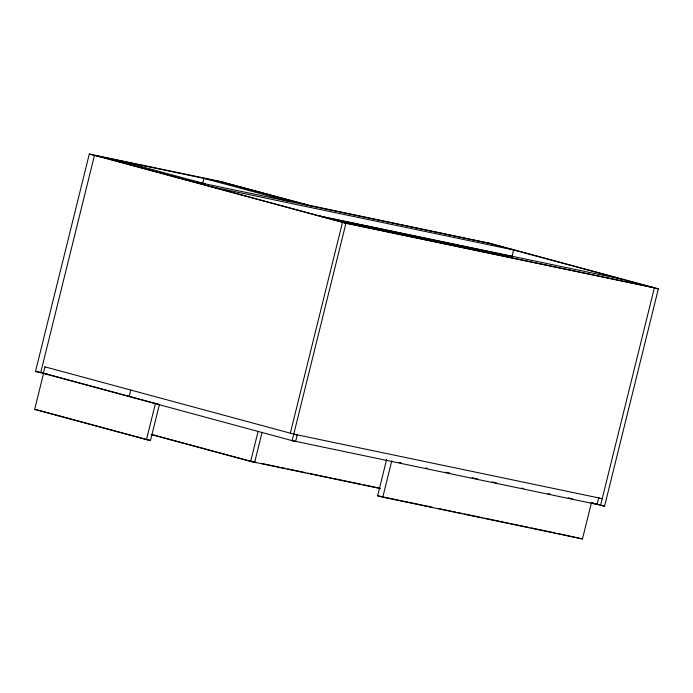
<?xml version="1.0" encoding="UTF-8"?>
<svg xmlns="http://www.w3.org/2000/svg" width="693" height="693" viewBox="0 0 693 693"><rect width="100%" height="100%" fill="white"/><g stroke="black" fill="none" stroke-linecap="round" stroke-linejoin="round"><path stroke-width="1.04" d="M48.025 374.35L35.508 371.413L89.302 154.054L218.858 181.159L310.473 205.882M40.653 372.808L94.447 155.449L224.004 182.554M34.65 409.424L43.616 373.198L155.44 403.43L146.474 439.657L34.65 409.424L38.661 410.265M129.123 396.561L130.743 390.038M202.59 183.948L203.967 178.361L289.769 201.55M146.474 439.657L150.485 440.497L159.451 404.27M151.369 434.615L250.658 461.451L258.082 431.436M262.093 432.276L254.66 462.292L151.195 434.32M290.324 433.186L342.507 222.34L652.468 287.396L345.937 223.267L95.114 155.466M345.937 223.267L292.143 440.635L597.123 504.435L598.735 497.912M591.432 502.72L582.466 538.946L382.787 497.176L377.642 495.781L386.607 459.554M382.787 497.176L391.753 460.949M600.554 505.362L654.339 287.993L658.35 288.834L604.556 506.202L591.19 502.832M219.43 181.315L307.805 204.955L303.803 204.123M305.327 204.496L491.458 243.745M185.585 179.756L491.9 243.841L658.35 288.834M211.33 186.72L513.634 249.956L512.014 256.479L319.646 216.233M319.438 215.939L621.742 279.184M35.508 371.413L42.879 372.955M156.445 403.638L158.446 404.062M293.754 434.113L599.237 498.016M399.151 462.491L401.264 462.933M425.563 468.018L427.676 468.459M445.634 472.219L449.861 473.102M472.046 477.746L477.33 478.846M492.117 481.938L496.344 482.83M521.699 488.132L523.813 488.574M548.12 493.659L550.233 494.1M568.191 497.86L572.418 498.743M250.571 461.122L255.864 462.231M261.148 463.331L279.132 467.099M281.245 467.541L285.473 468.425M287.595 468.866L305.57 472.626M307.692 473.068L332.016 478.161M334.13 478.603L361.633 484.355M363.747 484.797L378.551 487.898M250.658 461.451L380.526 488.626M377.642 495.781L432.579 507.276M437.863 508.376L455.821 512.136M457.934 512.577L462.162 513.461M464.275 513.903L482.233 517.662M484.346 518.104L508.645 523.189M510.758 523.631L528.724 527.39M530.829 527.832L555.136 532.917M557.25 533.359L582.466 538.946M487.889 243L654.339 287.993M119.828 160.759L205.622 183.948M97.791 156.02L345.175 222.903M89.302 154.054L94.447 155.449M598.007 497.713L602.165 498.839M592.073 502.823L604.556 506.202M39.7 410.551L150.485 440.497M44.941 366.848L43.33 373.371L295.573 441.562L297.193 435.039L44.941 366.848"/></g></svg>
